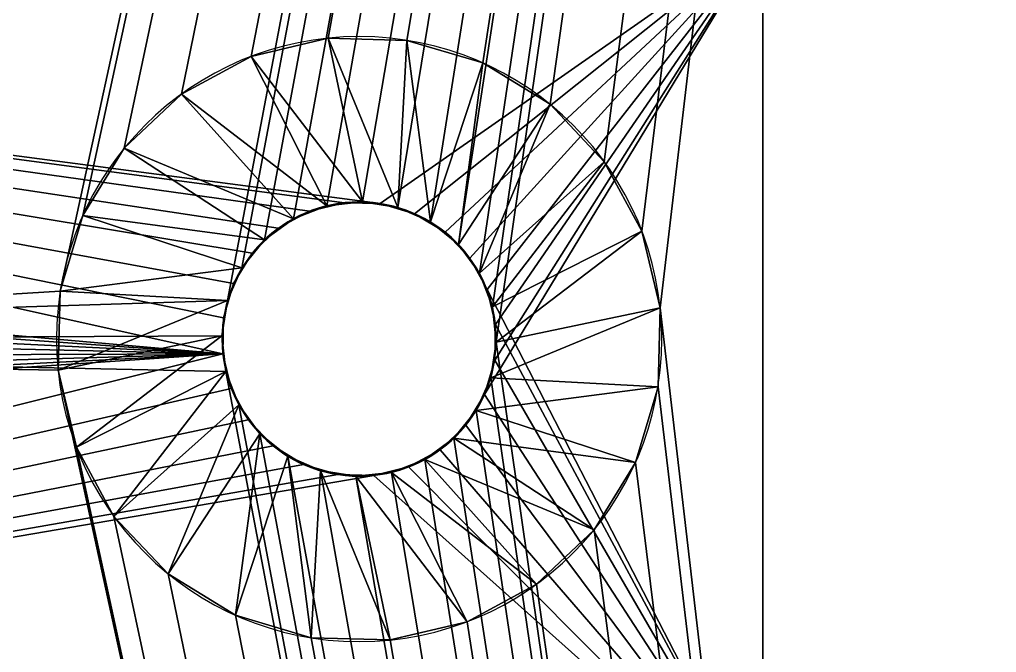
# Model space of a CAD drawing. Header units: millimetres. Extents: x 208 to 808, y 78 to 378.
# Drawn here: x 759.43 to 783.63, y 219.85 to 235.54 of the extents above; entities that cross this region are included whole.
import ezdxf

# ---------------------------------------------------------------- set-up
doc = ezdxf.new("R2010")
doc.units = ezdxf.units.MM

# ---------------------------------------------------------------- blocks, each defined once
blk = doc.blocks.new('Podna_plo_a')
at = {"color": 0}
for p, q in [((559.229, 157.46), (560.957, 153.262, 2)), ((559.229, 157.46), (560.08, 153.399, 2)), ((559.229, 157.46), (560.08, 153.399, 2)), ((559.229, 157.46), (560.957, 153.262, 2)), ((561.186, 157.406), (560.957, 153.262, 2)), ((561.186, 157.406), (560.957, 153.262, 2)), ((561.186, 157.406), (561.769, 152.904, 2)), ((561.186, 157.406), (561.769, 152.904, 2)), ((557.324, 157.006), (560.08, 153.399, 2)), ((557.324, 157.006), (559.198, 153.304, 2)), ((557.324, 157.006), (560.08, 153.399, 2)), ((557.324, 157.006), (559.198, 153.304, 2)), ((563.062, 156.846), (561.769, 152.904, 2)), ((563.062, 156.846), (561.769, 152.904, 2)), ((563.062, 156.846), (562.46, 152.347, 2)), ((563.062, 156.846), (562.46, 152.347, 2)), ((555.602, 156.075), (559.198, 153.304, 2)), ((555.602, 156.075), (558.37, 152.984, 2)), ((555.602, 156.075), (558.37, 152.984, 2)), ((555.602, 156.075), (559.198, 153.304, 2)), ((564.73, 155.82), (562.46, 152.347, 2)), ((564.73, 155.82), (562.46, 152.347, 2)), ((564.73, 155.82), (562.984, 151.63, 2)), ((564.73, 155.82), (562.984, 151.63, 2)), ((554.18, 154.73), (557.653, 152.46, 2)), ((554.18, 154.73), (558.37, 152.984, 2)), ((554.18, 154.73), (557.653, 152.46, 2)), ((554.18, 154.73), (558.37, 152.984, 2)), ((566.075, 154.398), (562.984, 151.63, 2)), ((566.075, 154.398), (562.984, 151.63, 2)), ((566.075, 154.398), (563.304, 150.802, 2)), ((566.075, 154.398), (563.304, 150.802, 2)), ((559.198, 153.304, 2), (559.198, 153.304, 6)), ((559.198, 153.304, 2), (559.198, 153.304, 6)), ((560.08, 153.399, 2), (560.08, 153.399, 6)), ((560.08, 153.399, 2), (560.08, 153.399, 6)), ((560.957, 153.262, 2), (560.957, 153.262, 6)), ((560.957, 153.262, 2), (560.957, 153.262, 6)), ((553.154, 153.062), (557.653, 152.46, 2)), ((553.154, 153.062), (557.096, 151.769, 2)), ((553.154, 153.062), (557.096, 151.769, 2)), ((553.154, 153.062), (557.653, 152.46, 2)), ((558.37, 152.984, 2), (558.37, 152.984, 6)), ((558.37, 152.984, 2), (558.37, 152.984, 6)), ((561.769, 152.904, 2), (561.769, 152.904, 6)), ((561.769, 152.904, 2), (561.769, 152.904, 6)), ((567.006, 152.676), (563.304, 150.802, 2)), ((567.006, 152.676), (563.304, 150.802, 2)), ((567.006, 152.676), (563.399, 149.92, 2)), ((567.006, 152.676), (563.399, 149.92, 2)), ((557.653, 152.46, 2), (557.653, 152.46, 6)), ((557.653, 152.46, 2), (557.653, 152.46, 6)), ((562.46, 152.347, 2), (562.46, 152.347, 6)), ((562.46, 152.347, 2), (562.46, 152.347, 6)), ((552.594, 151.186), (557.096, 151.769, 2)), ((552.594, 151.186), (557.096, 151.769, 2)), ((557.096, 151.769, 2), (557.096, 151.769, 6)), ((557.096, 151.769, 2), (557.096, 151.769, 6)), ((562.984, 151.63, 2), (562.984, 151.63, 6)), ((562.984, 151.63, 2), (562.984, 151.63, 6)), ((552.594, 151.186), (556.738, 150.957, 2)), ((552.594, 151.186), (556.738, 150.957, 2)), ((552.54, 149.229), (556.738, 150.957, 2)), ((552.54, 149.229), (556.738, 150.957, 2)), ((556.738, 150.957, 2), (556.738, 150.957, 6)), ((556.738, 150.957, 2), (556.738, 150.957, 6)), ((567.46, 150.771), (563.262, 149.043, 2)), ((567.46, 150.771), (563.262, 149.043, 2)), ((563.304, 150.802, 2), (563.304, 150.802, 6)), ((563.304, 150.802, 2), (563.304, 150.802, 6)), ((567.46, 150.771), (563.399, 149.92, 2)), ((567.46, 150.771), (563.399, 149.92, 2)), ((556.601, 150.08, 2), (552.54, 149.229)), ((556.601, 150.08, 2), (552.54, 149.229)), ((552.994, 147.324), (556.601, 150.08, 2)), ((552.994, 147.324), (556.601, 150.08, 2)), ((556.601, 150.08, 2), (556.601, 150.08, 6)), ((556.601, 150.08, 2), (556.601, 150.08, 6)), ((563.399, 149.92, 2), (563.399, 149.92, 6)), ((563.399, 149.92, 2), (563.399, 149.92, 6)), ((552.994, 147.324), (556.696, 149.198, 2)), ((552.994, 147.324), (556.696, 149.198, 2)), ((553.925, 145.602), (556.696, 149.198, 2)), ((553.925, 145.602), (556.696, 149.198, 2)), ((556.696, 149.198, 2), (556.696, 149.198, 6)), ((556.696, 149.198, 2), (556.696, 149.198, 6)), ((563.262, 149.043, 2), (563.262, 149.043, 6)), ((563.262, 149.043, 2), (563.262, 149.043, 6)), ((567.406, 148.814), (563.262, 149.043, 2)), ((567.406, 148.814), (563.262, 149.043, 2)), ((567.406, 148.814), (562.904, 148.231, 2)), ((567.406, 148.814), (562.904, 148.231, 2)), ((553.925, 145.602), (557.016, 148.37, 2)), ((553.925, 145.602), (557.016, 148.37, 2)), ((555.27, 144.18), (557.016, 148.37, 2)), ((555.27, 144.18), (557.016, 148.37, 2)), ((557.016, 148.37, 2), (557.016, 148.37, 6)), ((557.016, 148.37, 2), (557.016, 148.37, 6)), ((562.904, 148.231, 2), (562.904, 148.231, 6)), ((562.904, 148.231, 2), (562.904, 148.231, 6)), ((566.846, 146.938), (562.904, 148.231, 2)), ((566.846, 146.938), (562.904, 148.231, 2)), ((555.27, 144.18), (557.54, 147.653, 2)), ((555.27, 144.18), (557.54, 147.653, 2)), ((556.938, 143.154), (557.54, 147.653, 2)), ((556.938, 143.154), (557.54, 147.653, 2)), ((557.54, 147.653, 2), (557.54, 147.653, 6)), ((557.54, 147.653, 2), (557.54, 147.653, 6)), ((562.347, 147.54, 2), (562.347, 147.54, 6)), ((562.347, 147.54, 2), (562.347, 147.54, 6)), ((565.82, 145.27), (562.347, 147.54, 2)), ((566.846, 146.938), (562.347, 147.54, 2)), ((566.846, 146.938), (562.347, 147.54, 2)), ((565.82, 145.27), (562.347, 147.54, 2)), ((556.938, 143.154), (558.231, 147.096, 2)), ((556.938, 143.154), (558.231, 147.096, 2)), ((558.231, 147.096, 2), (558.231, 147.096, 6)), ((558.231, 147.096, 2), (558.231, 147.096, 6)), ((558.814, 142.594), (558.231, 147.096, 2)), ((558.814, 142.594), (558.231, 147.096, 2)), ((561.63, 147.016, 2), (561.63, 147.016, 6)), ((561.63, 147.016, 2), (561.63, 147.016, 6)), ((564.398, 143.925), (561.63, 147.016, 2)), ((564.398, 143.925), (561.63, 147.016, 2)), ((565.82, 145.27), (561.63, 147.016, 2)), ((565.82, 145.27), (561.63, 147.016, 2)), ((558.814, 142.594), (559.043, 146.738, 2)), ((558.814, 142.594), (559.043, 146.738, 2)), ((559.043, 146.738, 2), (559.043, 146.738, 6)), ((559.043, 146.738, 2), (559.043, 146.738, 6)), ((560.771, 142.54), (559.043, 146.738, 2)), ((560.771, 142.54), (559.043, 146.738, 2)), ((559.92, 146.601, 2), (559.92, 146.601, 6)), ((559.92, 146.601, 2), (559.92, 146.601, 6)), ((560.771, 142.54), (559.92, 146.601, 2)), ((562.676, 142.994), (559.92, 146.601, 2)), ((560.771, 142.54), (559.92, 146.601, 2)), ((562.676, 142.994), (559.92, 146.601, 2)), ((560.802, 146.696, 2), (560.802, 146.696, 6)), ((560.802, 146.696, 2), (560.802, 146.696, 6)), ((564.398, 143.925), (560.802, 146.696, 2)), ((562.676, 142.994), (560.802, 146.696, 2)), ((562.676, 142.994), (560.802, 146.696, 2)), ((564.398, 143.925), (560.802, 146.696, 2))]:
    blk.add_line(p, q, dxfattribs=at)
at = {"color": 0, "extrusion": (3.33067e-16, -2.80484e-32, -1)}
blk.add_circle((-560, 150), 7.5, dxfattribs=at)
blk.add_circle((-560, 150), 7.5, dxfattribs=at)
blk.add_circle((-560, 150), 7.5, dxfattribs=at)
blk.add_circle((-560, 150), 7.5, dxfattribs=at)
blk.add_circle((-560, 150), 7.5, dxfattribs=at)
blk.add_circle((-560, 150), 7.5, dxfattribs=at)
blk.add_circle((-560, 150), 7.5, dxfattribs=at)
blk.add_circle((-560, 150), 7.5, dxfattribs=at)
blk.add_circle((-560, 150), 7.5, dxfattribs=at)
blk.add_circle((-560, 150), 7.5, dxfattribs=at)
blk.add_circle((-560, 150), 7.5, dxfattribs=at)
blk.add_circle((-560, 150), 7.5, dxfattribs=at)
blk.add_circle((-560, 150), 7.5, dxfattribs=at)
blk.add_circle((-560, 150), 7.5, dxfattribs=at)
blk.add_circle((-560, 150), 7.5, dxfattribs=at)
blk.add_circle((-560, 150), 7.5, dxfattribs=at)
blk.add_circle((-560, 150), 7.5, dxfattribs=at)
blk.add_circle((-560, 150), 7.5, dxfattribs=at)
blk.add_circle((-560, 150), 7.5, dxfattribs=at)
blk.add_circle((-560, 150), 7.5, dxfattribs=at)
blk.add_circle((-560, 150), 7.5, dxfattribs=at)
blk.add_circle((-560, 150), 7.5, dxfattribs=at)
blk.add_circle((-560, 150), 7.5, dxfattribs=at)
blk.add_circle((-560, 150), 7.5, dxfattribs=at)
blk.add_circle((-560, 150), 7.5, dxfattribs=at)
at = {"color": 0, "extrusion": (3.33067e-16, -8.53007e-33, -1)}
for centre in [(-560, 150, -2), (-560, 150, -6), (-560, 150, -6), (-560, 150, -2), (-560, 150, -6), (-560, 150, -2), (-560, 150, -2), (-560, 150, -6), (-560, 150, -2), (-560, 150, -6), (-560, 150, -2), (-560, 150, -6), (-560, 150, -2), (-560, 150, -6), (-560, 150, -2), (-560, 150, -6), (-560, 150, -2), (-560, 150, -6), (-560, 150, -2), (-560, 150, -6), (-560, 150, -2), (-560, 150, -6), (-560, 150, -2), (-560, 150, -6), (-560, 150, -2), (-560, 150, -6), (-560, 150, -2), (-560, 150, -6), (-560, 150, -2), (-560, 150, -6), (-560, 150, -6), (-560, 150, -6), (-560, 150, -2), (-560, 150, -6), (-560, 150, -2), (-560, 150, -6), (-560, 150, -2), (-560, 150, -2), (-560, 150, -6), (-560, 150, -6), (-560, 150, -2), (-560, 150, -2), (-560, 150, -6), (-560, 150, -2), (-560, 150, -6), (-560, 150, -2), (-560, 150, -6), (-560, 150, -2), (-560, 150, -6), (-560, 150, -2), (-560, 150, -2), (-560, 150, -2), (-560, 150, -2), (-560, 150, -2), (-560, 150, -2), (-560, 150, -2), (-560, 150, -2), (-560, 150, -2), (-560, 150, -2), (-560, 150, -2), (-560, 150, -2), (-560, 150, -2), (-560, 150, -2), (-560, 150, -2), (-560, 150, -2), (-560, 150, -2), (-560, 150, -2), (-560, 150, -2), (-560, 150, -2), (-560, 150, -2), (-560, 150, -2), (-560, 150, -2), (-560, 150, -2)]:
    blk.add_circle(centre, 3.4, dxfattribs=at)
at = {"color": 0}
mesh = blk.add_polyface(dxfattribs=at)
corners = [(0.511, 11.118, 6), (0, 285, 6), (0, 15, 6), (0.511, 288.882, 6), (2.01, 7.5, 6), (2.01, 292.5, 6), (4.393, 4.393, 6), (4.393, 295.607, 6), (7.5, 2.01, 6), (7.5, 297.99, 6), (11.118, 0.511, 6), (11.118, 299.489, 6), (15, 0, 6), (15, 300, 6), (36.601, 149.92, 6), (36.738, 149.043, 6), (37.096, 148.231, 6), (37.653, 147.54, 6), (38.37, 147.016, 6), (39.198, 146.696, 6), (585, 0, 6), (40.08, 146.601, 6), (40.957, 146.738, 6), (41.769, 147.096, 6), (42.46, 147.653, 6), (42.984, 148.37, 6), (43.304, 149.198, 6), (43.399, 150.08, 6), (79.213, 146.692, 6), (78.384, 147.009, 6), (77.665, 147.529, 6), (77.105, 148.218, 6), (76.742, 149.028, 6), (76.601, 149.904, 6), (80.096, 146.601, 6), (80.972, 146.742, 6), (81.782, 147.105, 6), (82.471, 147.665, 6), (82.991, 148.384, 6), (83.308, 149.213, 6), (83.399, 150.096, 6), (517.009, 148.384, 6), (516.692, 149.213, 6), (516.601, 150.096, 6), (517.529, 147.665, 6), (518.218, 147.105, 6), (519.028, 146.742, 6), (519.904, 146.601, 6), (520.787, 146.692, 6), (521.616, 147.009, 6), (522.335, 147.529, 6), (522.895, 148.218, 6), (523.258, 149.028, 6), (523.399, 149.904, 6), (556.696, 149.198, 6), (556.601, 150.08, 6), (557.016, 148.37, 6), (557.54, 147.653, 6), (558.231, 147.096, 6), (559.043, 146.738, 6), (559.92, 146.601, 6), (560.802, 146.696, 6), (561.63, 147.016, 6), (562.347, 147.54, 6), (562.904, 148.231, 6), (563.262, 149.043, 6), (563.399, 149.92, 6), (39.043, 153.262, 6), (585, 300, 6), (38.231, 152.904, 6), (37.54, 152.347, 6), (37.016, 151.63, 6), (36.696, 150.802, 6), (39.92, 153.399, 6), (40.802, 153.304, 6), (41.63, 152.984, 6), (42.347, 152.46, 6), (42.904, 151.769, 6), (43.262, 150.957, 6), (79.028, 153.258, 6), (78.218, 152.895, 6), (77.529, 152.335, 6), (77.009, 151.616, 6), (76.692, 150.787, 6), (79.904, 153.399, 6), (80.787, 153.308, 6), (81.616, 152.991, 6), (82.335, 152.471, 6), (82.895, 151.782, 6), (83.258, 150.972, 6), (517.105, 151.782, 6), (516.742, 150.972, 6), (517.665, 152.471, 6), (518.384, 152.991, 6), (519.213, 153.308, 6), (520.096, 153.399, 6), (520.972, 153.258, 6), (521.782, 152.895, 6), (522.471, 152.335, 6), (522.991, 151.616, 6), (523.308, 150.787, 6), (556.738, 150.957, 6), (557.096, 151.769, 6), (557.653, 152.46, 6), (558.37, 152.984, 6), (559.198, 153.304, 6), (560.08, 153.399, 6), (560.957, 153.262, 6), (561.769, 152.904, 6), (562.46, 152.347, 6), (562.984, 151.63, 6), (563.304, 150.802, 6), (588.882, 0.511, 6), (588.882, 299.489, 6), (592.5, 2.01, 6), (592.5, 297.99, 6), (595.607, 4.393, 6), (595.607, 295.607, 6), (597.99, 7.5, 6), (597.99, 292.5, 6), (599.489, 11.118, 6), (599.489, 288.882, 6), (600, 15, 6), (600, 285, 6)]
mesh.append_faces([[corners[k] for k in face] for face in [(0, 1, 2), (121, 122, 123)]], dxfattribs={"vtx0": -1, "color": 0})
mesh.append_faces([[corners[k] for k in face] for face in [(1, 0, 3), (3, 4, 5), (5, 6, 7), (7, 8, 9), (9, 10, 11), (11, 12, 13), (14, 12, 15), (15, 12, 16), (16, 12, 17), (17, 12, 18), (18, 12, 19), (19, 20, 21), (21, 20, 22), (22, 20, 23), (23, 20, 24), (24, 20, 25), (25, 20, 26), (26, 20, 27), (28, 20, 34), (34, 20, 35), (35, 20, 36), (36, 20, 37), (37, 20, 38), (38, 20, 39), (39, 20, 40), (41, 20, 44), (44, 20, 45), (45, 20, 46), (46, 20, 47), (47, 20, 48), (48, 20, 49), (49, 20, 50), (50, 20, 51), (51, 20, 52), (52, 20, 53), (54, 20, 56), (56, 20, 57), (57, 20, 58), (58, 20, 59), (59, 20, 60), (60, 20, 61), (61, 20, 62), (62, 20, 63), (63, 20, 64), (64, 20, 65), (65, 20, 66), (13, 67, 68), (67, 13, 69), (69, 13, 70), (70, 13, 71), (71, 13, 72), (72, 13, 14), (79, 27, 80), (80, 27, 81), (81, 27, 82), (82, 27, 83), (83, 27, 33), (90, 40, 91), (91, 40, 43), (101, 53, 55), (68, 112, 113), (113, 114, 115), (115, 116, 117), (117, 118, 119), (119, 120, 121)]], dxfattribs={"vtx0": -1, "vtx1": -1, "color": 0})
mesh.append_faces([[corners[k] for k in face] for face in [(13, 12, 14), (27, 20, 28), (40, 20, 41), (53, 20, 54), (68, 27, 79), (68, 40, 90), (68, 53, 101), (68, 66, 20)]], dxfattribs={"vtx0": -1, "vtx1": -1, "vtx2": -1, "color": 0})
mesh.append_faces([[corners[k] for k in face] for face in [(3, 0, 4), (5, 4, 6), (7, 6, 8), (9, 8, 10), (11, 10, 12), (19, 12, 20), (27, 28, 29), (27, 29, 30), (27, 30, 31), (27, 31, 32), (27, 32, 33), (40, 41, 42), (40, 42, 43), (53, 54, 55), (68, 67, 73), (68, 73, 74), (68, 74, 75), (68, 75, 76), (68, 76, 77), (68, 77, 78), (68, 78, 27), (68, 79, 84), (68, 84, 85), (68, 85, 86), (68, 86, 87), (68, 87, 88), (68, 88, 89), (68, 89, 40), (68, 90, 92), (68, 92, 93), (68, 93, 94), (68, 94, 95), (68, 95, 96), (68, 96, 97), (68, 97, 98), (68, 98, 99), (68, 99, 100), (68, 100, 53), (68, 101, 102), (68, 102, 103), (68, 103, 104), (68, 104, 105), (68, 105, 106), (68, 106, 107), (68, 107, 108), (68, 108, 109), (68, 109, 110), (68, 110, 111), (68, 111, 66), (68, 20, 112), (113, 112, 114), (115, 114, 116), (117, 116, 118), (119, 118, 120), (121, 120, 122)]], dxfattribs={"vtx0": -1, "vtx2": -1, "color": 0})
mesh = blk.add_polyface(dxfattribs=at)
corners = [(0.511, 288.882), (0, 15), (0, 285), (0.511, 11.118), (2.01, 292.5), (2.01, 7.5), (4.393, 295.607), (4.393, 4.393), (7.5, 297.99), (7.5, 2.01), (11.118, 299.489), (11.118, 0.511), (15, 300), (15, 0), (32.54, 150.771), (32.994, 152.676), (33.925, 154.398), (35.27, 155.82), (36.938, 156.846), (38.814, 157.406), (585, 300), (40.771, 157.46), (42.676, 157.006), (44.398, 156.075), (45.82, 154.73), (46.846, 153.062), (47.406, 151.186), (47.46, 149.229), (77.721, 157.145), (75.95, 156.312), (74.454, 155.049), (73.336, 153.441), (72.673, 151.599), (72.508, 149.648), (79.648, 157.492), (81.599, 157.327), (83.441, 156.664), (85.049, 155.546), (86.312, 154.05), (87.145, 152.279), (87.492, 150.352), (513.688, 154.05), (512.855, 152.279), (512.508, 150.352), (514.951, 155.546), (516.559, 156.664), (518.401, 157.327), (520.352, 157.492), (522.279, 157.145), (524.05, 156.312), (525.546, 155.049), (526.664, 153.441), (527.327, 151.599), (527.492, 149.648), (552.594, 151.186), (552.54, 149.229), (553.154, 153.062), (554.18, 154.73), (555.602, 156.075), (557.324, 157.006), (559.229, 157.46), (561.186, 157.406), (563.062, 156.846), (564.73, 155.82), (566.075, 154.398), (567.006, 152.676), (567.46, 150.771), (37.324, 142.994), (585, 0), (35.602, 143.925), (34.18, 145.27), (33.154, 146.938), (32.594, 148.814), (39.229, 142.54), (41.186, 142.594), (43.062, 143.154), (44.73, 144.18), (46.075, 145.602), (47.006, 147.324), (78.401, 142.673), (76.559, 143.336), (74.951, 144.454), (73.688, 145.95), (72.855, 147.721), (80.352, 142.508), (82.279, 142.855), (84.05, 143.688), (85.546, 144.951), (86.664, 146.559), (87.327, 148.401), (513.336, 146.559), (512.673, 148.401), (514.454, 144.951), (515.95, 143.688), (517.721, 142.855), (519.648, 142.508), (521.599, 142.673), (523.441, 143.336), (525.049, 144.454), (526.312, 145.95), (527.145, 147.721), (552.994, 147.324), (553.925, 145.602), (555.27, 144.18), (556.938, 143.154), (558.814, 142.594), (560.771, 142.54), (562.676, 142.994), (564.398, 143.925), (565.82, 145.27), (566.846, 146.938), (567.406, 148.814), (588.882, 299.489), (588.882, 0.511), (592.5, 297.99), (592.5, 2.01), (595.607, 295.607), (595.607, 4.393), (597.99, 292.5), (597.99, 7.5), (599.489, 288.882), (599.489, 11.118), (600, 285), (600, 15)]
mesh.append_faces([[corners[k] for k in face] for face in [(0, 1, 2), (121, 122, 123)]], dxfattribs={"vtx0": -1, "color": 0})
mesh.append_faces([[corners[k] for k in face] for face in [(1, 0, 3), (3, 4, 5), (5, 6, 7), (7, 8, 9), (9, 10, 11), (11, 12, 13), (14, 12, 15), (15, 12, 16), (16, 12, 17), (17, 12, 18), (18, 12, 19), (19, 20, 21), (21, 20, 22), (22, 20, 23), (23, 20, 24), (24, 20, 25), (25, 20, 26), (26, 20, 27), (28, 20, 34), (34, 20, 35), (35, 20, 36), (36, 20, 37), (37, 20, 38), (38, 20, 39), (39, 20, 40), (41, 20, 44), (44, 20, 45), (45, 20, 46), (46, 20, 47), (47, 20, 48), (48, 20, 49), (49, 20, 50), (50, 20, 51), (51, 20, 52), (52, 20, 53), (54, 20, 56), (56, 20, 57), (57, 20, 58), (58, 20, 59), (59, 20, 60), (60, 20, 61), (61, 20, 62), (62, 20, 63), (63, 20, 64), (64, 20, 65), (65, 20, 66), (13, 67, 68), (67, 13, 69), (69, 13, 70), (70, 13, 71), (71, 13, 72), (72, 13, 14), (79, 27, 80), (80, 27, 81), (81, 27, 82), (82, 27, 83), (83, 27, 33), (90, 40, 91), (91, 40, 43), (68, 112, 113), (113, 114, 115), (115, 116, 117), (117, 118, 119), (119, 120, 121)]], dxfattribs={"vtx0": -1, "vtx1": -1, "color": 0})
mesh.append_faces([[corners[k] for k in face] for face in [(13, 12, 14), (27, 20, 28), (40, 20, 41), (53, 20, 54), (68, 27, 79), (68, 40, 90), (68, 53, 55), (68, 66, 20)]], dxfattribs={"vtx0": -1, "vtx1": -1, "vtx2": -1, "color": 0})
mesh.append_faces([[corners[k] for k in face] for face in [(3, 0, 4), (5, 4, 6), (7, 6, 8), (9, 8, 10), (11, 10, 12), (19, 12, 20), (27, 28, 29), (27, 29, 30), (27, 30, 31), (27, 31, 32), (27, 32, 33), (40, 41, 42), (40, 42, 43), (53, 54, 55), (68, 67, 73), (68, 73, 74), (68, 74, 75), (68, 75, 76), (68, 76, 77), (68, 77, 78), (68, 78, 27), (68, 79, 84), (68, 84, 85), (68, 85, 86), (68, 86, 87), (68, 87, 88), (68, 88, 89), (68, 89, 40), (68, 90, 92), (68, 92, 93), (68, 93, 94), (68, 94, 95), (68, 95, 96), (68, 96, 97), (68, 97, 98), (68, 98, 99), (68, 99, 100), (68, 100, 53), (68, 55, 101), (68, 101, 102), (68, 102, 103), (68, 103, 104), (68, 104, 105), (68, 105, 106), (68, 106, 107), (68, 107, 108), (68, 108, 109), (68, 109, 110), (68, 110, 111), (68, 111, 66), (68, 20, 112), (113, 112, 114), (115, 114, 116), (117, 116, 118), (119, 118, 120), (121, 120, 122)]], dxfattribs={"vtx0": -1, "vtx2": -1, "color": 0})
mesh = blk.add_polyface(dxfattribs=at)
corners = [(560.08, 153.399, 2), (557.324, 157.006), (559.229, 157.46)]
mesh.append_faces([[corners[k] for k in face] for face in [(0, 1, 2)]], dxfattribs={"color": 0})
mesh = blk.add_polyface(dxfattribs=at)
corners = [(561.186, 157.406), (560.957, 153.262, 2), (559.229, 157.46)]
mesh.append_faces([[corners[k] for k in face] for face in [(0, 1, 2)]], dxfattribs={"color": 0})
mesh = blk.add_polyface(dxfattribs=at)
corners = [(560.957, 153.262, 2), (560.08, 153.399, 2), (559.229, 157.46)]
mesh.append_faces([[corners[k] for k in face] for face in [(0, 1, 2)]], dxfattribs={"color": 0})
mesh = blk.add_polyface(dxfattribs=at)
corners = [(561.769, 152.904, 2), (560.957, 153.262, 2), (561.186, 157.406)]
mesh.append_faces([[corners[k] for k in face] for face in [(0, 1, 2)]], dxfattribs={"color": 0})
mesh = blk.add_polyface(dxfattribs=at)
corners = [(563.062, 156.846), (561.769, 152.904, 2), (561.186, 157.406)]
mesh.append_faces([[corners[k] for k in face] for face in [(0, 1, 2)]], dxfattribs={"color": 0})
mesh = blk.add_polyface(dxfattribs=at)
corners = [(559.198, 153.304, 2), (555.602, 156.075), (557.324, 157.006)]
mesh.append_faces([[corners[k] for k in face] for face in [(0, 1, 2)]], dxfattribs={"color": 0})
mesh = blk.add_polyface(dxfattribs=at)
corners = [(560.08, 153.399, 2), (559.198, 153.304, 2), (557.324, 157.006)]
mesh.append_faces([[corners[k] for k in face] for face in [(0, 1, 2)]], dxfattribs={"color": 0})
mesh = blk.add_polyface(dxfattribs=at)
corners = [(563.062, 156.846), (562.46, 152.347, 2), (561.769, 152.904, 2)]
mesh.append_faces([[corners[k] for k in face] for face in [(0, 1, 2)]], dxfattribs={"color": 0})
mesh = blk.add_polyface(dxfattribs=at)
corners = [(564.73, 155.82), (562.46, 152.347, 2), (563.062, 156.846)]
mesh.append_faces([[corners[k] for k in face] for face in [(0, 1, 2)]], dxfattribs={"color": 0})
mesh = blk.add_polyface(dxfattribs=at)
corners = [(558.37, 152.984, 2), (554.18, 154.73), (555.602, 156.075)]
mesh.append_faces([[corners[k] for k in face] for face in [(0, 1, 2)]], dxfattribs={"color": 0})
mesh = blk.add_polyface(dxfattribs=at)
corners = [(559.198, 153.304, 2), (558.37, 152.984, 2), (555.602, 156.075)]
mesh.append_faces([[corners[k] for k in face] for face in [(0, 1, 2)]], dxfattribs={"color": 0})
mesh = blk.add_polyface(dxfattribs=at)
corners = [(564.73, 155.82), (562.984, 151.63, 2), (562.46, 152.347, 2)]
mesh.append_faces([[corners[k] for k in face] for face in [(0, 1, 2)]], dxfattribs={"color": 0})
mesh = blk.add_polyface(dxfattribs=at)
corners = [(566.075, 154.398), (562.984, 151.63, 2), (564.73, 155.82)]
mesh.append_faces([[corners[k] for k in face] for face in [(0, 1, 2)]], dxfattribs={"color": 0})
mesh = blk.add_polyface(dxfattribs=at)
corners = [(557.653, 152.46, 2), (553.154, 153.062), (554.18, 154.73)]
mesh.append_faces([[corners[k] for k in face] for face in [(0, 1, 2)]], dxfattribs={"color": 0})
mesh = blk.add_polyface(dxfattribs=at)
corners = [(558.37, 152.984, 2), (557.653, 152.46, 2), (554.18, 154.73)]
mesh.append_faces([[corners[k] for k in face] for face in [(0, 1, 2)]], dxfattribs={"color": 0})
mesh = blk.add_polyface(dxfattribs=at)
corners = [(566.075, 154.398), (563.304, 150.802, 2), (562.984, 151.63, 2)]
mesh.append_faces([[corners[k] for k in face] for face in [(0, 1, 2)]], dxfattribs={"color": 0})
mesh = blk.add_polyface(dxfattribs=at)
corners = [(567.006, 152.676), (563.304, 150.802, 2), (566.075, 154.398)]
mesh.append_faces([[corners[k] for k in face] for face in [(0, 1, 2)]], dxfattribs={"color": 0})
mesh = blk.add_polyface(dxfattribs=at)
corners = [(559.198, 153.304, 6), (558.37, 152.984, 2), (559.198, 153.304, 2), (558.37, 152.984, 6)]
mesh.append_faces([[corners[k] for k in face] for face in [(0, 1, 2), (1, 0, 3)]], dxfattribs={"vtx0": -1, "color": 0})
mesh = blk.add_polyface(dxfattribs=at)
corners = [(560.08, 153.399, 6), (559.198, 153.304, 2), (560.08, 153.399, 2), (559.198, 153.304, 6)]
mesh.append_faces([[corners[k] for k in face] for face in [(0, 1, 2), (1, 0, 3)]], dxfattribs={"vtx0": -1, "color": 0})
mesh = blk.add_polyface(dxfattribs=at)
corners = [(560.957, 153.262, 6), (560.08, 153.399, 2), (560.957, 153.262, 2), (560.08, 153.399, 6)]
mesh.append_faces([[corners[k] for k in face] for face in [(0, 1, 2), (1, 0, 3)]], dxfattribs={"vtx0": -1, "color": 0})
mesh = blk.add_polyface(dxfattribs=at)
corners = [(561.769, 152.904, 6), (560.957, 153.262, 2), (561.769, 152.904, 2), (560.957, 153.262, 6)]
mesh.append_faces([[corners[k] for k in face] for face in [(0, 1, 2), (1, 0, 3)]], dxfattribs={"vtx0": -1, "color": 0})
mesh = blk.add_polyface(dxfattribs=at)
corners = [(557.096, 151.769, 2), (552.594, 151.186), (553.154, 153.062)]
mesh.append_faces([[corners[k] for k in face] for face in [(0, 1, 2)]], dxfattribs={"color": 0})
mesh = blk.add_polyface(dxfattribs=at)
corners = [(557.653, 152.46, 2), (557.096, 151.769, 2), (553.154, 153.062)]
mesh.append_faces([[corners[k] for k in face] for face in [(0, 1, 2)]], dxfattribs={"color": 0})
mesh = blk.add_polyface(dxfattribs=at)
corners = [(558.37, 152.984, 6), (557.653, 152.46, 2), (558.37, 152.984, 2), (557.653, 152.46, 6)]
mesh.append_faces([[corners[k] for k in face] for face in [(0, 1, 2), (1, 0, 3)]], dxfattribs={"vtx0": -1, "color": 0})
mesh = blk.add_polyface(dxfattribs=at)
corners = [(562.46, 152.347, 6), (561.769, 152.904, 2), (562.46, 152.347, 2), (561.769, 152.904, 6)]
mesh.append_faces([[corners[k] for k in face] for face in [(0, 1, 2), (1, 0, 3)]], dxfattribs={"vtx0": -1, "color": 0})
mesh = blk.add_polyface(dxfattribs=at)
corners = [(567.006, 152.676), (563.399, 149.92, 2), (563.304, 150.802, 2)]
mesh.append_faces([[corners[k] for k in face] for face in [(0, 1, 2)]], dxfattribs={"color": 0})
mesh = blk.add_polyface(dxfattribs=at)
corners = [(567.46, 150.771), (563.399, 149.92, 2), (567.006, 152.676)]
mesh.append_faces([[corners[k] for k in face] for face in [(0, 1, 2)]], dxfattribs={"color": 0})
mesh = blk.add_polyface(dxfattribs=at)
corners = [(557.653, 152.46, 2), (557.096, 151.769, 6), (557.096, 151.769, 2), (557.653, 152.46, 6)]
mesh.append_faces([[corners[k] for k in face] for face in [(0, 1, 2), (1, 0, 3)]], dxfattribs={"vtx0": -1, "color": 0})
mesh = blk.add_polyface(dxfattribs=at)
corners = [(562.46, 152.347, 6), (562.984, 151.63, 2), (562.984, 151.63, 6), (562.46, 152.347, 2)]
mesh.append_faces([[corners[k] for k in face] for face in [(0, 1, 2), (1, 0, 3)]], dxfattribs={"vtx0": -1, "color": 0})
mesh = blk.add_polyface(dxfattribs=at)
corners = [(557.096, 151.769, 2), (556.738, 150.957, 2), (552.594, 151.186)]
mesh.append_faces([[corners[k] for k in face] for face in [(0, 1, 2)]], dxfattribs={"color": 0})
mesh = blk.add_polyface(dxfattribs=at)
corners = [(557.096, 151.769, 2), (556.738, 150.957, 6), (556.738, 150.957, 2), (557.096, 151.769, 6)]
mesh.append_faces([[corners[k] for k in face] for face in [(0, 1, 2), (1, 0, 3)]], dxfattribs={"vtx0": -1, "color": 0})
mesh = blk.add_polyface(dxfattribs=at)
corners = [(562.984, 151.63, 6), (563.304, 150.802, 2), (563.304, 150.802, 6), (562.984, 151.63, 2)]
mesh.append_faces([[corners[k] for k in face] for face in [(0, 1, 2), (1, 0, 3)]], dxfattribs={"vtx0": -1, "color": 0})
mesh = blk.add_polyface(dxfattribs=at)
corners = [(556.738, 150.957, 2), (552.54, 149.229), (552.594, 151.186)]
mesh.append_faces([[corners[k] for k in face] for face in [(0, 1, 2)]], dxfattribs={"color": 0})
mesh = blk.add_polyface(dxfattribs=at)
corners = [(556.738, 150.957, 2), (556.601, 150.08, 2), (552.54, 149.229)]
mesh.append_faces([[corners[k] for k in face] for face in [(0, 1, 2)]], dxfattribs={"color": 0})
mesh = blk.add_polyface(dxfattribs=at)
corners = [(556.738, 150.957, 2), (556.601, 150.08, 6), (556.601, 150.08, 2), (556.738, 150.957, 6)]
mesh.append_faces([[corners[k] for k in face] for face in [(0, 1, 2), (1, 0, 3)]], dxfattribs={"vtx0": -1, "color": 0})
mesh = blk.add_polyface(dxfattribs=at)
corners = [(567.46, 150.771), (567.406, 148.814), (563.262, 149.043, 2)]
mesh.append_faces([[corners[k] for k in face] for face in [(0, 1, 2)]], dxfattribs={"color": 0})
mesh = blk.add_polyface(dxfattribs=at)
corners = [(567.46, 150.771), (563.262, 149.043, 2), (563.399, 149.92, 2)]
mesh.append_faces([[corners[k] for k in face] for face in [(0, 1, 2)]], dxfattribs={"color": 0})
mesh = blk.add_polyface(dxfattribs=at)
corners = [(563.304, 150.802, 6), (563.399, 149.92, 2), (563.399, 149.92, 6), (563.304, 150.802, 2)]
mesh.append_faces([[corners[k] for k in face] for face in [(0, 1, 2), (1, 0, 3)]], dxfattribs={"vtx0": -1, "color": 0})
mesh = blk.add_polyface(dxfattribs=at)
corners = [(556.601, 150.08, 2), (552.994, 147.324), (552.54, 149.229)]
mesh.append_faces([[corners[k] for k in face] for face in [(0, 1, 2)]], dxfattribs={"color": 0})
mesh = blk.add_polyface(dxfattribs=at)
corners = [(556.696, 149.198, 2), (552.994, 147.324), (556.601, 150.08, 2)]
mesh.append_faces([[corners[k] for k in face] for face in [(0, 1, 2)]], dxfattribs={"color": 0})
mesh = blk.add_polyface(dxfattribs=at)
corners = [(556.601, 150.08, 2), (556.696, 149.198, 6), (556.696, 149.198, 2), (556.601, 150.08, 6)]
mesh.append_faces([[corners[k] for k in face] for face in [(0, 1, 2), (1, 0, 3)]], dxfattribs={"vtx0": -1, "color": 0})
mesh = blk.add_polyface(dxfattribs=at)
corners = [(563.399, 149.92, 6), (563.262, 149.043, 2), (563.262, 149.043, 6), (563.399, 149.92, 2)]
mesh.append_faces([[corners[k] for k in face] for face in [(0, 1, 2), (1, 0, 3)]], dxfattribs={"vtx0": -1, "color": 0})
mesh = blk.add_polyface(dxfattribs=at)
corners = [(556.696, 149.198, 2), (553.925, 145.602), (552.994, 147.324)]
mesh.append_faces([[corners[k] for k in face] for face in [(0, 1, 2)]], dxfattribs={"color": 0})
mesh = blk.add_polyface(dxfattribs=at)
corners = [(557.016, 148.37, 2), (553.925, 145.602), (556.696, 149.198, 2)]
mesh.append_faces([[corners[k] for k in face] for face in [(0, 1, 2)]], dxfattribs={"color": 0})
mesh = blk.add_polyface(dxfattribs=at)
corners = [(556.696, 149.198, 2), (557.016, 148.37, 6), (557.016, 148.37, 2), (556.696, 149.198, 6)]
mesh.append_faces([[corners[k] for k in face] for face in [(0, 1, 2), (1, 0, 3)]], dxfattribs={"vtx0": -1, "color": 0})
mesh = blk.add_polyface(dxfattribs=at)
corners = [(563.262, 149.043, 6), (562.904, 148.231, 2), (562.904, 148.231, 6), (563.262, 149.043, 2)]
mesh.append_faces([[corners[k] for k in face] for face in [(0, 1, 2), (1, 0, 3)]], dxfattribs={"vtx0": -1, "color": 0})
mesh = blk.add_polyface(dxfattribs=at)
corners = [(567.406, 148.814), (562.904, 148.231, 2), (563.262, 149.043, 2)]
mesh.append_faces([[corners[k] for k in face] for face in [(0, 1, 2)]], dxfattribs={"color": 0})
mesh = blk.add_polyface(dxfattribs=at)
corners = [(567.406, 148.814), (566.846, 146.938), (562.904, 148.231, 2)]
mesh.append_faces([[corners[k] for k in face] for face in [(0, 1, 2)]], dxfattribs={"color": 0})
mesh = blk.add_polyface(dxfattribs=at)
corners = [(557.016, 148.37, 2), (555.27, 144.18), (553.925, 145.602)]
mesh.append_faces([[corners[k] for k in face] for face in [(0, 1, 2)]], dxfattribs={"color": 0})
mesh = blk.add_polyface(dxfattribs=at)
corners = [(557.54, 147.653, 2), (555.27, 144.18), (557.016, 148.37, 2)]
mesh.append_faces([[corners[k] for k in face] for face in [(0, 1, 2)]], dxfattribs={"color": 0})
mesh = blk.add_polyface(dxfattribs=at)
corners = [(557.016, 148.37, 2), (557.54, 147.653, 6), (557.54, 147.653, 2), (557.016, 148.37, 6)]
mesh.append_faces([[corners[k] for k in face] for face in [(0, 1, 2), (1, 0, 3)]], dxfattribs={"vtx0": -1, "color": 0})
mesh = blk.add_polyface(dxfattribs=at)
corners = [(562.904, 148.231, 6), (562.347, 147.54, 2), (562.347, 147.54, 6), (562.904, 148.231, 2)]
mesh.append_faces([[corners[k] for k in face] for face in [(0, 1, 2), (1, 0, 3)]], dxfattribs={"vtx0": -1, "color": 0})
mesh = blk.add_polyface(dxfattribs=at)
corners = [(566.846, 146.938), (562.347, 147.54, 2), (562.904, 148.231, 2)]
mesh.append_faces([[corners[k] for k in face] for face in [(0, 1, 2)]], dxfattribs={"color": 0})
mesh = blk.add_polyface(dxfattribs=at)
corners = [(557.54, 147.653, 2), (556.938, 143.154), (555.27, 144.18)]
mesh.append_faces([[corners[k] for k in face] for face in [(0, 1, 2)]], dxfattribs={"color": 0})
mesh = blk.add_polyface(dxfattribs=at)
corners = [(558.231, 147.096, 2), (556.938, 143.154), (557.54, 147.653, 2)]
mesh.append_faces([[corners[k] for k in face] for face in [(0, 1, 2)]], dxfattribs={"color": 0})
mesh = blk.add_polyface(dxfattribs=at)
corners = [(557.54, 147.653, 6), (558.231, 147.096, 2), (557.54, 147.653, 2), (558.231, 147.096, 6)]
mesh.append_faces([[corners[k] for k in face] for face in [(0, 1, 2), (1, 0, 3)]], dxfattribs={"vtx0": -1, "color": 0})
mesh = blk.add_polyface(dxfattribs=at)
corners = [(561.63, 147.016, 6), (562.347, 147.54, 2), (561.63, 147.016, 2), (562.347, 147.54, 6)]
mesh.append_faces([[corners[k] for k in face] for face in [(0, 1, 2), (1, 0, 3)]], dxfattribs={"vtx0": -1, "color": 0})
mesh = blk.add_polyface(dxfattribs=at)
corners = [(565.82, 145.27), (561.63, 147.016, 2), (562.347, 147.54, 2)]
mesh.append_faces([[corners[k] for k in face] for face in [(0, 1, 2)]], dxfattribs={"color": 0})
mesh = blk.add_polyface(dxfattribs=at)
corners = [(566.846, 146.938), (565.82, 145.27), (562.347, 147.54, 2)]
mesh.append_faces([[corners[k] for k in face] for face in [(0, 1, 2)]], dxfattribs={"color": 0})
mesh = blk.add_polyface(dxfattribs=at)
corners = [(558.814, 142.594), (556.938, 143.154), (558.231, 147.096, 2)]
mesh.append_faces([[corners[k] for k in face] for face in [(0, 1, 2)]], dxfattribs={"color": 0})
mesh = blk.add_polyface(dxfattribs=at)
corners = [(558.231, 147.096, 6), (559.043, 146.738, 2), (558.231, 147.096, 2), (559.043, 146.738, 6)]
mesh.append_faces([[corners[k] for k in face] for face in [(0, 1, 2), (1, 0, 3)]], dxfattribs={"vtx0": -1, "color": 0})
mesh = blk.add_polyface(dxfattribs=at)
corners = [(559.043, 146.738, 2), (558.814, 142.594), (558.231, 147.096, 2)]
mesh.append_faces([[corners[k] for k in face] for face in [(0, 1, 2)]], dxfattribs={"color": 0})
mesh = blk.add_polyface(dxfattribs=at)
corners = [(560.802, 146.696, 6), (561.63, 147.016, 2), (560.802, 146.696, 2), (561.63, 147.016, 6)]
mesh.append_faces([[corners[k] for k in face] for face in [(0, 1, 2), (1, 0, 3)]], dxfattribs={"vtx0": -1, "color": 0})
mesh = blk.add_polyface(dxfattribs=at)
corners = [(564.398, 143.925), (560.802, 146.696, 2), (561.63, 147.016, 2)]
mesh.append_faces([[corners[k] for k in face] for face in [(0, 1, 2)]], dxfattribs={"color": 0})
mesh = blk.add_polyface(dxfattribs=at)
corners = [(565.82, 145.27), (564.398, 143.925), (561.63, 147.016, 2)]
mesh.append_faces([[corners[k] for k in face] for face in [(0, 1, 2)]], dxfattribs={"color": 0})
mesh = blk.add_polyface(dxfattribs=at)
corners = [(560.771, 142.54), (558.814, 142.594), (559.043, 146.738, 2)]
mesh.append_faces([[corners[k] for k in face] for face in [(0, 1, 2)]], dxfattribs={"color": 0})
mesh = blk.add_polyface(dxfattribs=at)
corners = [(559.043, 146.738, 6), (559.92, 146.601, 2), (559.043, 146.738, 2), (559.92, 146.601, 6)]
mesh.append_faces([[corners[k] for k in face] for face in [(0, 1, 2), (1, 0, 3)]], dxfattribs={"vtx0": -1, "color": 0})
mesh = blk.add_polyface(dxfattribs=at)
corners = [(560.771, 142.54), (559.043, 146.738, 2), (559.92, 146.601, 2)]
mesh.append_faces([[corners[k] for k in face] for face in [(0, 1, 2)]], dxfattribs={"color": 0})
mesh = blk.add_polyface(dxfattribs=at)
corners = [(559.92, 146.601, 6), (560.802, 146.696, 2), (559.92, 146.601, 2), (560.802, 146.696, 6)]
mesh.append_faces([[corners[k] for k in face] for face in [(0, 1, 2), (1, 0, 3)]], dxfattribs={"vtx0": -1, "color": 0})
mesh = blk.add_polyface(dxfattribs=at)
corners = [(562.676, 142.994), (559.92, 146.601, 2), (560.802, 146.696, 2)]
mesh.append_faces([[corners[k] for k in face] for face in [(0, 1, 2)]], dxfattribs={"color": 0})
mesh = blk.add_polyface(dxfattribs=at)
corners = [(562.676, 142.994), (560.771, 142.54), (559.92, 146.601, 2)]
mesh.append_faces([[corners[k] for k in face] for face in [(0, 1, 2)]], dxfattribs={"color": 0})
mesh = blk.add_polyface(dxfattribs=at)
corners = [(564.398, 143.925), (562.676, 142.994), (560.802, 146.696, 2)]
mesh.append_faces([[corners[k] for k in face] for face in [(0, 1, 2)]], dxfattribs={"color": 0})
blk = doc.blocks.new('Nosa_')
at = {"color": 0}
for p, q in [((6, 4), (28, 4)), ((6, 4), (28, 4)), ((6, 0), (28, 0)), ((6, 0), (28, 0))]:
    blk.add_line(p, q, dxfattribs=at)
mesh = blk.add_polyface(dxfattribs=at)
corners = [(4, 395), (0, 6), (0, 395), (0.204, 4.447), (0.804, 3), (1.757, 1.757), (3, 0.804), (4, 6), (4.447, 0.204), (4.068, 5.482), (4.268, 5), (4.586, 4.586), (6, 0), (5, 4.268), (5.482, 4.068), (6, 4), (28, 4), (28, 0)]
mesh.append_faces([[corners[k] for k in face] for face in [(0, 1, 2), (12, 16, 17)]], dxfattribs={"vtx0": -1, "color": 0})
mesh.append_faces([[corners[k] for k in face] for face in [(1, 0, 3), (3, 0, 4), (4, 0, 5), (5, 0, 6), (6, 7, 8), (8, 11, 12)]], dxfattribs={"vtx0": -1, "vtx1": -1, "color": 0})
mesh.append_faces([[corners[k] for k in face] for face in [(6, 0, 7), (8, 7, 9), (8, 9, 10), (8, 10, 11), (12, 11, 13), (12, 13, 14), (12, 14, 15), (12, 15, 16)]], dxfattribs={"vtx0": -1, "vtx2": -1, "color": 0})
mesh = blk.add_polyface(dxfattribs=at)
corners = [(6, 4), (14.774, 4, 6.829), (28, 4), (13.995, 4, 7.254), (13.352, 4, 7.867), (12.891, 4, 8.625), (12.641, 4, 9.476), (6, 4, 60), (15.636, 4, 6.62), (12.62, 4, 10.364), (12.829, 4, 11.226), (13.254, 4, 12.005), (13.867, 4, 12.648), (14.625, 4, 13.109), (15.476, 4, 13.359), (16.364, 4, 13.38), (13.328, 4, 47.898), (13.963, 4, 47.278), (14.737, 4, 46.843), (15.597, 4, 46.624), (12.875, 4, 48.661), (12.635, 4, 49.515), (12.624, 4, 50.403), (12.843, 4, 51.263), (13.278, 4, 52.037), (13.898, 4, 52.672), (14.661, 4, 53.125), (15.515, 4, 53.365), (16.403, 4, 53.376), (19.38, 4, 9.636), (28, 4, 60), (19.171, 4, 8.774), (18.746, 4, 7.995), (18.133, 4, 7.352), (17.375, 4, 6.891), (16.524, 4, 6.641), (19.359, 4, 10.524), (19.109, 4, 11.375), (18.648, 4, 12.133), (18.005, 4, 12.746), (17.226, 4, 13.171), (18.722, 4, 47.963), (18.102, 4, 47.328), (17.339, 4, 46.875), (16.485, 4, 46.635), (19.157, 4, 48.737), (19.376, 4, 49.597), (19.365, 4, 50.485), (19.125, 4, 51.339), (18.672, 4, 52.102), (18.037, 4, 52.722), (17.263, 4, 53.157)]
mesh.append_faces([[corners[k] for k in face] for face in [(0, 1, 2), (1, 0, 3), (3, 0, 4), (4, 0, 5), (5, 0, 6), (6, 7, 9), (9, 7, 10), (10, 7, 11), (11, 7, 12), (12, 7, 13), (13, 7, 14), (14, 7, 15), (16, 7, 20), (20, 7, 21), (21, 7, 22), (22, 7, 23), (23, 7, 24), (24, 7, 25), (25, 7, 26), (26, 7, 27), (27, 7, 28), (2, 29, 30), (29, 2, 31), (31, 2, 32), (32, 2, 33), (33, 2, 34), (34, 2, 35), (35, 2, 8), (41, 15, 42), (42, 15, 43), (43, 15, 44), (44, 15, 19), (30, 28, 7)]], dxfattribs={"vtx0": -1, "vtx1": -1, "color": 0})
mesh.append_faces([[corners[k] for k in face] for face in [(15, 7, 16), (30, 15, 41)]], dxfattribs={"vtx0": -1, "vtx1": -1, "vtx2": -1, "color": 0})
mesh.append_faces([[corners[k] for k in face] for face in [(6, 0, 7), (2, 1, 8), (15, 16, 17), (15, 17, 18), (15, 18, 19), (30, 29, 36), (30, 36, 37), (30, 37, 38), (30, 38, 39), (30, 39, 40), (30, 40, 15), (30, 41, 45), (30, 45, 46), (30, 46, 47), (30, 47, 48), (30, 48, 49), (30, 49, 50), (30, 50, 51), (30, 51, 28)]], dxfattribs={"vtx0": -1, "vtx2": -1, "color": 0})
mesh = blk.add_polyface(dxfattribs=at)
corners = [(28, 0), (17.375, 0, 6.891), (6, 0), (18.133, 0, 7.352), (18.746, 0, 7.995), (19.171, 0, 8.774), (19.38, 0, 9.636), (28, 0, 60), (16.524, 0, 6.641), (15.636, 0, 6.62), (19.359, 0, 10.524), (19.109, 0, 11.375), (18.648, 0, 12.133), (18.005, 0, 12.746), (17.226, 0, 13.171), (16.364, 0, 13.38), (18.722, 0, 47.963), (18.102, 0, 47.328), (17.339, 0, 46.875), (16.485, 0, 46.635), (15.597, 0, 46.624), (19.157, 0, 48.737), (19.376, 0, 49.597), (19.365, 0, 50.485), (19.125, 0, 51.339), (18.672, 0, 52.102), (18.037, 0, 52.722), (17.263, 0, 53.157), (16.403, 0, 53.376), (12.641, 0, 9.476), (6, 0, 60), (12.891, 0, 8.625), (13.352, 0, 7.867), (13.995, 0, 7.254), (14.774, 0, 6.829), (12.62, 0, 10.364), (12.829, 0, 11.226), (13.254, 0, 12.005), (13.867, 0, 12.648), (14.625, 0, 13.109), (15.476, 0, 13.359), (13.328, 0, 47.898), (13.963, 0, 47.278), (14.737, 0, 46.843), (12.875, 0, 48.661), (12.635, 0, 49.515), (12.624, 0, 50.403), (12.843, 0, 51.263), (13.278, 0, 52.037), (13.898, 0, 52.672), (14.661, 0, 53.125), (15.515, 0, 53.365)]
mesh.append_faces([[corners[k] for k in face] for face in [(0, 1, 2), (1, 0, 3), (3, 0, 4), (4, 0, 5), (5, 0, 6), (6, 7, 10), (10, 7, 11), (11, 7, 12), (12, 7, 13), (13, 7, 14), (14, 7, 15), (16, 7, 21), (21, 7, 22), (22, 7, 23), (23, 7, 24), (24, 7, 25), (25, 7, 26), (26, 7, 27), (27, 7, 28), (2, 29, 30), (29, 2, 31), (31, 2, 32), (32, 2, 33), (33, 2, 34), (34, 2, 9), (41, 15, 42), (42, 15, 43), (43, 15, 20), (30, 28, 7)]], dxfattribs={"vtx0": -1, "vtx1": -1, "color": 0})
mesh.append_faces([[corners[k] for k in face] for face in [(15, 7, 16), (30, 15, 41)]], dxfattribs={"vtx0": -1, "vtx1": -1, "vtx2": -1, "color": 0})
mesh.append_faces([[corners[k] for k in face] for face in [(6, 0, 7), (2, 1, 8), (2, 8, 9), (15, 16, 17), (15, 17, 18), (15, 18, 19), (15, 19, 20), (30, 29, 35), (30, 35, 36), (30, 36, 37), (30, 37, 38), (30, 38, 39), (30, 39, 40), (30, 40, 15), (30, 41, 44), (30, 44, 45), (30, 45, 46), (30, 46, 47), (30, 47, 48), (30, 48, 49), (30, 49, 50), (30, 50, 51), (30, 51, 28)]], dxfattribs={"vtx0": -1, "vtx2": -1, "color": 0})
blk = doc.blocks.new('Group_1')
at = {"color": 0, "extrusion": (0, -1, -2.3731e-15)}
blk.add_blockref('Nosa_', (0, 0, -60), dxfattribs=at)

msp = doc.modelspace()

# ---------------------------------------------------------------- block references
at = {"color": 0}
msp.add_blockref('Podna_plo_a', (207.842, 77.617), dxfattribs=at)
at = {"color": 0, "rotation": 270}
msp.add_blockref('Group_1', (717.842, 243.617, 6), dxfattribs=at)

doc.saveas('drawing.dxf')
